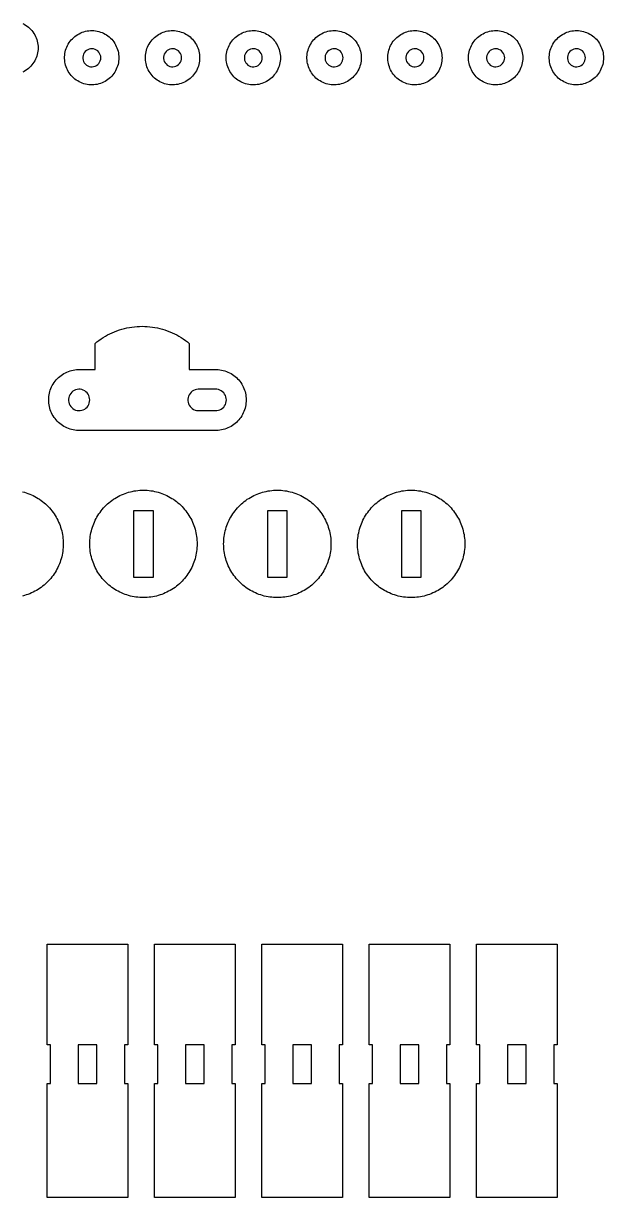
# Model space of a CAD drawing. Header units: metres. Extents: x 4 to 594, y 4 to 365.
# Drawn here: x 506.9 to 594.4, y 172.8 to 349.6 of the extents above; entities that cross this region are included whole.
import ezdxf

# ---------------------------------------------------------------- set-up
doc = ezdxf.new("R2010")
doc.units = ezdxf.units.M

msp = doc.modelspace()

# ---------------------------------------------------------------- linework, layer by layer
for points in [[(506.78, 349.59), (507.01, 349.48), (507.23, 349.35), (507.44, 349.2), (507.64, 349.05), (507.83, 348.88), (508.01, 348.7), (508.18, 348.51), (508.33, 348.31), (508.48, 348.1), (508.61, 347.88), (508.72, 347.65), (508.82, 347.42), (508.91, 347.18), (508.98, 346.93), (509.04, 346.69), (509.08, 346.44), (509.1, 346.18), (509.11, 345.93), (509.1, 345.67), (509.08, 345.42), (509.04, 345.17), (508.98, 344.92), (508.91, 344.68), (508.82, 344.44), (508.72, 344.2), (508.61, 343.98), (508.48, 343.76), (508.33, 343.55), (508.18, 343.35), (508.01, 343.16), (507.83, 342.98), (507.64, 342.81), (507.44, 342.65), (507.23, 342.51), (507.01, 342.38), (506.78, 342.26)], [(506.77, 279.06), (507.04, 278.99), (507.31, 278.9), (507.58, 278.81), (507.84, 278.71), (508.1, 278.6), (508.36, 278.48), (508.61, 278.35), (508.86, 278.22), (509.1, 278.07), (509.33, 277.92), (509.57, 277.75), (509.79, 277.58), (510.01, 277.41), (510.22, 277.22), (510.43, 277.03), (510.63, 276.83), (510.82, 276.62), (511.01, 276.41), (511.19, 276.19), (511.36, 275.96), (511.52, 275.73), (511.67, 275.5), (511.82, 275.25), (511.95, 275.01), (512.08, 274.76), (512.2, 274.5), (512.31, 274.24), (512.41, 273.98), (512.5, 273.71), (512.59, 273.44), (512.66, 273.17), (512.72, 272.89), (512.78, 272.61), (512.82, 272.34), (512.86, 272.06), (512.88, 271.77), (512.9, 271.49), (512.9, 271.21), (512.9, 270.93), (512.88, 270.65), (512.86, 270.36), (512.82, 270.08), (512.78, 269.8), (512.72, 269.53), (512.66, 269.25), (512.59, 268.98), (512.5, 268.71), (512.41, 268.44), (512.31, 268.18), (512.2, 267.92), (512.08, 267.66), (511.95, 267.41), (511.82, 267.16), (511.67, 266.92), (511.52, 266.69), (511.36, 266.45), (511.19, 266.23), (511.01, 266.01), (510.82, 265.8), (510.63, 265.59), (510.43, 265.39), (510.22, 265.2), (510.01, 265.01), (509.79, 264.83), (509.57, 264.66), (509.33, 264.5), (509.1, 264.35), (508.86, 264.2), (508.61, 264.07), (508.36, 263.94), (508.1, 263.82), (507.84, 263.71), (507.58, 263.61), (507.31, 263.52), (507.04, 263.43), (506.77, 263.36)]]:
    msp.add_lwpolyline(points)
for points in [[(517.51, 340.35), (517.26, 340.34), (517, 340.34), (516.75, 340.36), (516.5, 340.4), (516.25, 340.45), (516, 340.51), (515.76, 340.6), (515.53, 340.69), (515.3, 340.8), (515.08, 340.93), (514.86, 341.07), (514.66, 341.22), (514.47, 341.38), (514.28, 341.56), (514.11, 341.74), (513.95, 341.94), (513.8, 342.15), (513.66, 342.36), (513.54, 342.59), (513.44, 342.82), (513.34, 343.06), (513.26, 343.3), (513.2, 343.54), (513.15, 343.79), (513.12, 344.05), (513.11, 344.3), (513.11, 344.55), (513.12, 344.81), (513.15, 345.06), (513.2, 345.31), (513.26, 345.56), (513.34, 345.8), (513.44, 346.04), (513.54, 346.27), (513.66, 346.49), (513.8, 346.71), (513.95, 346.91), (514.11, 347.11), (514.28, 347.3), (514.47, 347.47), (514.66, 347.64), (514.86, 347.79), (515.08, 347.93), (515.3, 348.05), (515.53, 348.16), (515.76, 348.26), (516, 348.34), (516.25, 348.41), (516.5, 348.46), (516.75, 348.49), (517, 348.51), (517.26, 348.52), (517.51, 348.51), (517.77, 348.48), (518.02, 348.43), (518.26, 348.38), (518.51, 348.3), (518.75, 348.21), (518.98, 348.11), (519.2, 347.99), (519.42, 347.86), (519.63, 347.71), (519.83, 347.56), (520.02, 347.39), (520.2, 347.21), (520.36, 347.01), (520.52, 346.81), (520.66, 346.6), (520.79, 346.38), (520.9, 346.15), (521, 345.92), (521.09, 345.68), (521.16, 345.43), (521.21, 345.19), (521.25, 344.94), (521.28, 344.68), (521.29, 344.43), (521.28, 344.17), (521.25, 343.92), (521.21, 343.67), (521.16, 343.42), (521.09, 343.18), (521, 342.94), (520.9, 342.7), (520.79, 342.47), (520.66, 342.26), (520.52, 342.04), (520.36, 341.84), (520.2, 341.65), (520.02, 341.47), (519.83, 341.3), (519.63, 341.14), (519.42, 341), (519.2, 340.86), (518.98, 340.75), (518.75, 340.64), (518.51, 340.55), (518.26, 340.48), (518.02, 340.42), (517.77, 340.38), (517.51, 340.35)], [(529.69, 340.35), (529.44, 340.34), (529.18, 340.34), (528.93, 340.36), (528.68, 340.4), (528.43, 340.45), (528.18, 340.51), (527.94, 340.6), (527.71, 340.69), (527.48, 340.8), (527.26, 340.93), (527.04, 341.07), (526.84, 341.22), (526.64, 341.38), (526.46, 341.56), (526.29, 341.74), (526.13, 341.94), (525.98, 342.15), (525.84, 342.36), (525.72, 342.59), (525.61, 342.82), (525.52, 343.06), (525.44, 343.3), (525.38, 343.54), (525.33, 343.79), (525.3, 344.05), (525.29, 344.3), (525.29, 344.55), (525.3, 344.81), (525.33, 345.06), (525.38, 345.31), (525.44, 345.56), (525.52, 345.8), (525.61, 346.04), (525.72, 346.27), (525.84, 346.49), (525.98, 346.71), (526.13, 346.91), (526.29, 347.11), (526.46, 347.3), (526.64, 347.47), (526.84, 347.64), (527.04, 347.79), (527.26, 347.93), (527.48, 348.05), (527.71, 348.16), (527.94, 348.26), (528.18, 348.34), (528.43, 348.41), (528.68, 348.46), (528.93, 348.49), (529.18, 348.51), (529.44, 348.52), (529.69, 348.51), (529.94, 348.48), (530.19, 348.43), (530.44, 348.38), (530.69, 348.3), (530.92, 348.21), (531.16, 348.11), (531.38, 347.99), (531.6, 347.86), (531.81, 347.71), (532.01, 347.56), (532.2, 347.39), (532.38, 347.21), (532.54, 347.01), (532.7, 346.81), (532.84, 346.6), (532.97, 346.38), (533.08, 346.15), (533.18, 345.92), (533.27, 345.68), (533.34, 345.43), (533.39, 345.19), (533.43, 344.94), (533.46, 344.68), (533.46, 344.43), (533.46, 344.17), (533.43, 343.92), (533.39, 343.67), (533.34, 343.42), (533.27, 343.18), (533.18, 342.94), (533.08, 342.7), (532.97, 342.47), (532.84, 342.26), (532.7, 342.04), (532.54, 341.84), (532.38, 341.65), (532.2, 341.47), (532.01, 341.3), (531.81, 341.14), (531.6, 341), (531.38, 340.86), (531.16, 340.75), (530.92, 340.64), (530.69, 340.55), (530.44, 340.48), (530.19, 340.42), (529.94, 340.38), (529.69, 340.35)], [(541.87, 340.35), (541.62, 340.34), (541.36, 340.34), (541.11, 340.36), (540.86, 340.4), (540.61, 340.45), (540.36, 340.51), (540.12, 340.6), (539.88, 340.69), (539.66, 340.8), (539.43, 340.93), (539.22, 341.07), (539.02, 341.22), (538.82, 341.38), (538.64, 341.56), (538.46, 341.74), (538.3, 341.94), (538.16, 342.15), (538.02, 342.36), (537.9, 342.59), (537.79, 342.82), (537.7, 343.06), (537.62, 343.3), (537.56, 343.54), (537.51, 343.79), (537.48, 344.05), (537.46, 344.3), (537.46, 344.55), (537.48, 344.81), (537.51, 345.06), (537.56, 345.31), (537.62, 345.56), (537.7, 345.8), (537.79, 346.04), (537.9, 346.27), (538.02, 346.49), (538.16, 346.71), (538.3, 346.91), (538.46, 347.11), (538.64, 347.3), (538.82, 347.47), (539.02, 347.64), (539.22, 347.79), (539.43, 347.93), (539.66, 348.05), (539.88, 348.16), (540.12, 348.26), (540.36, 348.34), (540.61, 348.41), (540.86, 348.46), (541.11, 348.49), (541.36, 348.51), (541.62, 348.52), (541.87, 348.51), (542.12, 348.48), (542.37, 348.43), (542.62, 348.38), (542.86, 348.3), (543.1, 348.21), (543.33, 348.11), (543.56, 347.99), (543.78, 347.86), (543.99, 347.71), (544.19, 347.56), (544.38, 347.39), (544.55, 347.21), (544.72, 347.01), (544.88, 346.81), (545.02, 346.6), (545.15, 346.38), (545.26, 346.15), (545.36, 345.92), (545.45, 345.68), (545.52, 345.43), (545.57, 345.19), (545.61, 344.94), (545.63, 344.68), (545.64, 344.43), (545.63, 344.17), (545.61, 343.92), (545.57, 343.67), (545.52, 343.42), (545.45, 343.18), (545.36, 342.94), (545.26, 342.7), (545.15, 342.47), (545.02, 342.26), (544.88, 342.04), (544.72, 341.84), (544.55, 341.65), (544.38, 341.47), (544.19, 341.3), (543.99, 341.14), (543.78, 341), (543.56, 340.86), (543.33, 340.75), (543.1, 340.64), (542.86, 340.55), (542.62, 340.48), (542.37, 340.42), (542.12, 340.38), (541.87, 340.35)], [(554.05, 340.35), (553.79, 340.34), (553.54, 340.34), (553.29, 340.36), (553.03, 340.4), (552.78, 340.45), (552.54, 340.51), (552.3, 340.6), (552.06, 340.69), (551.83, 340.8), (551.61, 340.93), (551.4, 341.07), (551.19, 341.22), (551, 341.38), (550.82, 341.56), (550.64, 341.74), (550.48, 341.94), (550.33, 342.15), (550.2, 342.36), (550.08, 342.59), (549.97, 342.82), (549.88, 343.06), (549.8, 343.3), (549.74, 343.54), (549.69, 343.79), (549.66, 344.05), (549.64, 344.3), (549.64, 344.55), (549.66, 344.81), (549.69, 345.06), (549.74, 345.31), (549.8, 345.56), (549.88, 345.8), (549.97, 346.04), (550.08, 346.27), (550.2, 346.49), (550.33, 346.71), (550.48, 346.91), (550.64, 347.11), (550.82, 347.3), (551, 347.47), (551.19, 347.64), (551.4, 347.79), (551.61, 347.93), (551.83, 348.05), (552.06, 348.16), (552.3, 348.26), (552.54, 348.34), (552.78, 348.41), (553.03, 348.46), (553.29, 348.49), (553.54, 348.51), (553.79, 348.52), (554.05, 348.51), (554.3, 348.48), (554.55, 348.43), (554.8, 348.38), (555.04, 348.3), (555.28, 348.21), (555.51, 348.11), (555.74, 347.99), (555.96, 347.86), (556.16, 347.71), (556.36, 347.56), (556.55, 347.39), (556.73, 347.21), (556.9, 347.01), (557.05, 346.81), (557.2, 346.6), (557.32, 346.38), (557.44, 346.15), (557.54, 345.92), (557.62, 345.68), (557.69, 345.43), (557.75, 345.19), (557.79, 344.94), (557.81, 344.68), (557.82, 344.43), (557.81, 344.17), (557.79, 343.92), (557.75, 343.67), (557.69, 343.42), (557.62, 343.18), (557.54, 342.94), (557.44, 342.7), (557.32, 342.47), (557.2, 342.26), (557.05, 342.04), (556.9, 341.84), (556.73, 341.65), (556.55, 341.47), (556.36, 341.3), (556.16, 341.14), (555.96, 341), (555.74, 340.86), (555.51, 340.75), (555.28, 340.64), (555.04, 340.55), (554.8, 340.48), (554.55, 340.42), (554.3, 340.38), (554.05, 340.35)], [(566.23, 340.35), (565.97, 340.34), (565.72, 340.34), (565.46, 340.36), (565.21, 340.4), (564.96, 340.45), (564.72, 340.51), (564.48, 340.6), (564.24, 340.69), (564.01, 340.8), (563.79, 340.93), (563.58, 341.07), (563.37, 341.22), (563.18, 341.38), (562.99, 341.56), (562.82, 341.74), (562.66, 341.94), (562.51, 342.15), (562.38, 342.36), (562.26, 342.59), (562.15, 342.82), (562.06, 343.06), (561.98, 343.3), (561.91, 343.54), (561.87, 343.79), (561.84, 344.05), (561.82, 344.3), (561.82, 344.55), (561.84, 344.81), (561.87, 345.06), (561.91, 345.31), (561.98, 345.56), (562.06, 345.8), (562.15, 346.04), (562.26, 346.27), (562.38, 346.49), (562.51, 346.71), (562.66, 346.91), (562.82, 347.11), (562.99, 347.3), (563.18, 347.47), (563.37, 347.64), (563.58, 347.79), (563.79, 347.93), (564.01, 348.05), (564.24, 348.16), (564.48, 348.26), (564.72, 348.34), (564.96, 348.41), (565.21, 348.46), (565.46, 348.49), (565.72, 348.51), (565.97, 348.52), (566.23, 348.51), (566.48, 348.48), (566.73, 348.43), (566.98, 348.38), (567.22, 348.3), (567.46, 348.21), (567.69, 348.11), (567.92, 347.99), (568.13, 347.86), (568.34, 347.71), (568.54, 347.56), (568.73, 347.39), (568.91, 347.21), (569.08, 347.01), (569.23, 346.81), (569.37, 346.6), (569.5, 346.38), (569.62, 346.15), (569.72, 345.92), (569.8, 345.68), (569.87, 345.43), (569.93, 345.19), (569.97, 344.94), (569.99, 344.68), (570, 344.43), (569.99, 344.17), (569.97, 343.92), (569.93, 343.67), (569.87, 343.42), (569.8, 343.18), (569.72, 342.94), (569.62, 342.7), (569.5, 342.47), (569.37, 342.26), (569.23, 342.04), (569.08, 341.84), (568.91, 341.65), (568.73, 341.47), (568.54, 341.3), (568.34, 341.14), (568.13, 341), (567.92, 340.86), (567.69, 340.75), (567.46, 340.64), (567.22, 340.55), (566.98, 340.48), (566.73, 340.42), (566.48, 340.38), (566.23, 340.35)], [(578.4, 340.35), (578.15, 340.34), (577.9, 340.34), (577.64, 340.36), (577.39, 340.4), (577.14, 340.45), (576.9, 340.51), (576.65, 340.6), (576.42, 340.69), (576.19, 340.8), (575.97, 340.93), (575.75, 341.07), (575.55, 341.22), (575.36, 341.38), (575.17, 341.56), (575, 341.74), (574.84, 341.94), (574.69, 342.15), (574.55, 342.36), (574.43, 342.59), (574.33, 342.82), (574.23, 343.06), (574.16, 343.3), (574.09, 343.54), (574.05, 343.79), (574.01, 344.05), (574, 344.3), (574, 344.55), (574.01, 344.81), (574.05, 345.06), (574.09, 345.31), (574.16, 345.56), (574.23, 345.8), (574.33, 346.04), (574.43, 346.27), (574.55, 346.49), (574.69, 346.71), (574.84, 346.91), (575, 347.11), (575.17, 347.3), (575.36, 347.47), (575.55, 347.64), (575.75, 347.79), (575.97, 347.93), (576.19, 348.05), (576.42, 348.16), (576.65, 348.26), (576.9, 348.34), (577.14, 348.41), (577.39, 348.46), (577.64, 348.49), (577.9, 348.51), (578.15, 348.52), (578.4, 348.51), (578.66, 348.48), (578.91, 348.43), (579.15, 348.38), (579.4, 348.3), (579.64, 348.21), (579.87, 348.11), (580.09, 347.99), (580.31, 347.86), (580.52, 347.71), (580.72, 347.56), (580.91, 347.39), (581.09, 347.21), (581.26, 347.01), (581.41, 346.81), (581.55, 346.6), (581.68, 346.38), (581.79, 346.15), (581.89, 345.92), (581.98, 345.68), (582.05, 345.43), (582.11, 345.19), (582.14, 344.94), (582.17, 344.68), (582.18, 344.43), (582.17, 344.17), (582.14, 343.92), (582.11, 343.67), (582.05, 343.42), (581.98, 343.18), (581.89, 342.94), (581.79, 342.7), (581.68, 342.47), (581.55, 342.26), (581.41, 342.04), (581.26, 341.84), (581.09, 341.65), (580.91, 341.47), (580.72, 341.3), (580.52, 341.14), (580.31, 341), (580.09, 340.86), (579.87, 340.75), (579.64, 340.64), (579.4, 340.55), (579.15, 340.48), (578.91, 340.42), (578.66, 340.38), (578.4, 340.35)], [(590.58, 340.35), (590.33, 340.34), (590.07, 340.34), (589.82, 340.36), (589.57, 340.4), (589.32, 340.45), (589.07, 340.51), (588.83, 340.6), (588.6, 340.69), (588.37, 340.8), (588.15, 340.93), (587.93, 341.07), (587.73, 341.22), (587.53, 341.38), (587.35, 341.56), (587.18, 341.74), (587.02, 341.94), (586.87, 342.15), (586.73, 342.36), (586.61, 342.59), (586.5, 342.82), (586.41, 343.06), (586.33, 343.3), (586.27, 343.54), (586.22, 343.79), (586.19, 344.05), (586.18, 344.3), (586.18, 344.55), (586.19, 344.81), (586.22, 345.06), (586.27, 345.31), (586.33, 345.56), (586.41, 345.8), (586.5, 346.04), (586.61, 346.27), (586.73, 346.49), (586.87, 346.71), (587.02, 346.91), (587.18, 347.11), (587.35, 347.3), (587.53, 347.47), (587.73, 347.64), (587.93, 347.79), (588.15, 347.93), (588.37, 348.05), (588.6, 348.16), (588.83, 348.26), (589.07, 348.34), (589.32, 348.41), (589.57, 348.46), (589.82, 348.49), (590.07, 348.51), (590.33, 348.52), (590.58, 348.51), (590.83, 348.48), (591.09, 348.43), (591.33, 348.38), (591.58, 348.3), (591.81, 348.21), (592.05, 348.11), (592.27, 347.99), (592.49, 347.86), (592.7, 347.71), (592.9, 347.56), (593.09, 347.39), (593.27, 347.21), (593.43, 347.01), (593.59, 346.81), (593.73, 346.6), (593.86, 346.38), (593.97, 346.15), (594.07, 345.92), (594.16, 345.68), (594.23, 345.43), (594.28, 345.19), (594.32, 344.94), (594.35, 344.68), (594.35, 344.43), (594.35, 344.17), (594.32, 343.92), (594.28, 343.67), (594.23, 343.42), (594.16, 343.18), (594.07, 342.94), (593.97, 342.7), (593.86, 342.47), (593.73, 342.26), (593.59, 342.04), (593.43, 341.84), (593.27, 341.65), (593.09, 341.47), (592.9, 341.3), (592.7, 341.14), (592.49, 341), (592.27, 340.86), (592.05, 340.75), (591.81, 340.64), (591.58, 340.55), (591.33, 340.48), (591.09, 340.42), (590.83, 340.38), (590.58, 340.35)], [(517.02, 343.08), (517.25, 343.07), (517.48, 343.1), (517.7, 343.17), (517.91, 343.27), (518.09, 343.41), (518.25, 343.57), (518.38, 343.76), (518.48, 343.97), (518.54, 344.2), (518.56, 344.43), (518.54, 344.66), (518.48, 344.88), (518.38, 345.09), (518.25, 345.28), (518.09, 345.45), (517.91, 345.59), (517.7, 345.69), (517.48, 345.76), (517.25, 345.79), (517.02, 345.78), (516.8, 345.73), (516.58, 345.64), (516.39, 345.52), (516.21, 345.37), (516.07, 345.19), (515.96, 344.99), (515.88, 344.77), (515.84, 344.54), (515.84, 344.31), (515.88, 344.08), (515.96, 343.87), (516.07, 343.67), (516.21, 343.49), (516.39, 343.33), (516.58, 343.21), (516.8, 343.13), (517.02, 343.08)], [(529.2, 343.08), (529.43, 343.07), (529.66, 343.1), (529.88, 343.17), (530.09, 343.27), (530.27, 343.41), (530.43, 343.57), (530.56, 343.76), (530.66, 343.97), (530.71, 344.2), (530.73, 344.43), (530.71, 344.66), (530.66, 344.88), (530.56, 345.09), (530.43, 345.28), (530.27, 345.45), (530.09, 345.59), (529.88, 345.69), (529.66, 345.76), (529.43, 345.79), (529.2, 345.78), (528.98, 345.73), (528.76, 345.64), (528.57, 345.52), (528.39, 345.37), (528.25, 345.19), (528.13, 344.99), (528.06, 344.77), (528.02, 344.54), (528.02, 344.31), (528.06, 344.08), (528.13, 343.87), (528.25, 343.67), (528.39, 343.49), (528.57, 343.33), (528.76, 343.21), (528.98, 343.13), (529.2, 343.08)], [(541.38, 343.08), (541.61, 343.07), (541.84, 343.1), (542.06, 343.17), (542.26, 343.27), (542.45, 343.41), (542.61, 343.57), (542.74, 343.76), (542.83, 343.97), (542.89, 344.2), (542.91, 344.43), (542.89, 344.66), (542.83, 344.88), (542.74, 345.09), (542.61, 345.28), (542.45, 345.45), (542.26, 345.59), (542.06, 345.69), (541.84, 345.76), (541.61, 345.79), (541.38, 345.78), (541.15, 345.73), (540.94, 345.64), (540.74, 345.52), (540.57, 345.37), (540.43, 345.19), (540.31, 344.99), (540.24, 344.77), (540.2, 344.54), (540.2, 344.31), (540.24, 344.08), (540.31, 343.87), (540.43, 343.67), (540.57, 343.49), (540.74, 343.33), (540.94, 343.21), (541.15, 343.13), (541.38, 343.08)], [(553.56, 343.08), (553.79, 343.07), (554.02, 343.1), (554.24, 343.17), (554.44, 343.27), (554.63, 343.41), (554.79, 343.57), (554.92, 343.76), (555.01, 343.97), (555.07, 344.2), (555.09, 344.43), (555.07, 344.66), (555.01, 344.88), (554.92, 345.09), (554.79, 345.28), (554.63, 345.45), (554.44, 345.59), (554.24, 345.69), (554.02, 345.76), (553.79, 345.79), (553.56, 345.78), (553.33, 345.73), (553.12, 345.64), (552.92, 345.52), (552.75, 345.37), (552.6, 345.19), (552.49, 344.99), (552.41, 344.77), (552.38, 344.54), (552.38, 344.31), (552.41, 344.08), (552.49, 343.87), (552.6, 343.67), (552.75, 343.49), (552.92, 343.33), (553.12, 343.21), (553.33, 343.13), (553.56, 343.08)], [(565.74, 343.08), (565.97, 343.07), (566.19, 343.1), (566.41, 343.17), (566.62, 343.27), (566.81, 343.41), (566.97, 343.57), (567.1, 343.76), (567.19, 343.97), (567.25, 344.2), (567.27, 344.43), (567.25, 344.66), (567.19, 344.88), (567.1, 345.09), (566.97, 345.28), (566.81, 345.45), (566.62, 345.59), (566.41, 345.69), (566.19, 345.76), (565.97, 345.79), (565.74, 345.78), (565.51, 345.73), (565.3, 345.64), (565.1, 345.52), (564.93, 345.37), (564.78, 345.19), (564.67, 344.99), (564.59, 344.77), (564.55, 344.54), (564.55, 344.31), (564.59, 344.08), (564.67, 343.87), (564.78, 343.67), (564.93, 343.49), (565.1, 343.33), (565.3, 343.21), (565.51, 343.13), (565.74, 343.08)], [(577.91, 343.08), (578.14, 343.07), (578.37, 343.1), (578.59, 343.17), (578.8, 343.27), (578.98, 343.41), (579.14, 343.57), (579.27, 343.76), (579.37, 343.97), (579.43, 344.2), (579.45, 344.43), (579.43, 344.66), (579.37, 344.88), (579.27, 345.09), (579.14, 345.28), (578.98, 345.45), (578.8, 345.59), (578.59, 345.69), (578.37, 345.76), (578.14, 345.79), (577.91, 345.78), (577.69, 345.73), (577.47, 345.64), (577.28, 345.52), (577.1, 345.37), (576.96, 345.19), (576.85, 344.99), (576.77, 344.77), (576.73, 344.54), (576.73, 344.31), (576.77, 344.08), (576.85, 343.87), (576.96, 343.67), (577.1, 343.49), (577.28, 343.33), (577.47, 343.21), (577.69, 343.13), (577.91, 343.08)], [(590.09, 343.08), (590.32, 343.07), (590.55, 343.1), (590.77, 343.17), (590.98, 343.27), (591.16, 343.41), (591.32, 343.57), (591.45, 343.76), (591.55, 343.97), (591.6, 344.2), (591.62, 344.43), (591.6, 344.66), (591.55, 344.88), (591.45, 345.09), (591.32, 345.28), (591.16, 345.45), (590.98, 345.59), (590.77, 345.69), (590.55, 345.76), (590.32, 345.79), (590.09, 345.78), (589.87, 345.73), (589.65, 345.64), (589.46, 345.52), (589.28, 345.37), (589.14, 345.19), (589.03, 344.99), (588.95, 344.77), (588.91, 344.54), (588.91, 344.31), (588.95, 344.08), (589.03, 343.87), (589.14, 343.67), (589.28, 343.49), (589.46, 343.33), (589.65, 343.21), (589.87, 343.13), (590.09, 343.08)], [(536.27, 288.31), (536.02, 288.3), (515.16, 288.3), (514.91, 288.31), (514.66, 288.34), (514.41, 288.38), (514.16, 288.44), (513.92, 288.51), (513.68, 288.59), (513.45, 288.68), (513.22, 288.79), (513, 288.91), (512.78, 289.05), (512.57, 289.19), (512.37, 289.34), (512.18, 289.51), (512, 289.69), (511.83, 289.87), (511.67, 290.07), (511.52, 290.27), (511.38, 290.48), (511.25, 290.7), (511.14, 290.93), (511.04, 291.16), (510.95, 291.4), (510.87, 291.64), (510.81, 291.88), (510.76, 292.13), (510.73, 292.38), (510.71, 292.64), (510.7, 292.89), (510.71, 293.14), (510.73, 293.39), (510.76, 293.64), (510.81, 293.89), (510.87, 294.14), (510.95, 294.38), (511.04, 294.62), (511.14, 294.85), (511.25, 295.07), (511.38, 295.29), (511.52, 295.5), (511.67, 295.71), (511.83, 295.9), (512, 296.09), (512.18, 296.26), (512.37, 296.43), (512.57, 296.59), (512.78, 296.73), (513, 296.86), (513.22, 296.98), (513.45, 297.09), (513.68, 297.19), (513.92, 297.27), (514.16, 297.34), (514.41, 297.39), (514.66, 297.43), (514.91, 297.46), (515.16, 297.48), (517.7, 297.48), (517.7, 301.41), (517.96, 301.63), (518.27, 301.86), (518.59, 302.08), (518.91, 302.29), (519.25, 302.49), (519.58, 302.68), (519.93, 302.86), (520.28, 303.02), (520.64, 303.17), (521, 303.31), (521.36, 303.44), (521.73, 303.55), (522.11, 303.65), (522.49, 303.74), (522.87, 303.81), (523.25, 303.87), (523.63, 303.92), (524.02, 303.95), (524.4, 303.97), (524.79, 303.98), (525.18, 303.97), (525.56, 303.95), (525.95, 303.92), (526.33, 303.87), (526.72, 303.81), (527.1, 303.74), (527.47, 303.65), (527.85, 303.55), (528.22, 303.44), (528.58, 303.31), (528.95, 303.17), (529.3, 303.02), (529.65, 302.86), (530, 302.68), (530.34, 302.49), (530.67, 302.29), (530.99, 302.08), (531.31, 301.86), (531.62, 301.63), (531.88, 301.41), (531.88, 297.48), (536.02, 297.48), (536.27, 297.46), (536.52, 297.43), (536.77, 297.39), (537.02, 297.34), (537.26, 297.27), (537.5, 297.19), (537.73, 297.09), (537.96, 296.98), (538.19, 296.86), (538.4, 296.73), (538.61, 296.59), (538.81, 296.43), (539, 296.26), (539.18, 296.09), (539.35, 295.9), (539.51, 295.71), (539.66, 295.5), (539.8, 295.29), (539.93, 295.07), (540.04, 294.85), (540.14, 294.62), (540.23, 294.38), (540.31, 294.14), (540.37, 293.89), (540.42, 293.64), (540.45, 293.39), (540.47, 293.14), (540.48, 292.89), (540.47, 292.64), (540.45, 292.38), (540.42, 292.13), (540.37, 291.88), (540.31, 291.64), (540.23, 291.4), (540.14, 291.16), (540.04, 290.93), (539.93, 290.7), (539.8, 290.48), (539.66, 290.27), (539.51, 290.07), (539.35, 289.87), (539.18, 289.69), (539, 289.51), (538.81, 289.34), (538.61, 289.19), (538.4, 289.05), (538.19, 288.91), (537.96, 288.79), (537.73, 288.68), (537.5, 288.59), (537.26, 288.51), (537.02, 288.44), (536.77, 288.38), (536.52, 288.34), (536.27, 288.31)], [(515, 291.31), (515.23, 291.28), (515.47, 291.29), (515.7, 291.33), (515.92, 291.41), (516.13, 291.51), (516.32, 291.65), (516.49, 291.81), (516.63, 292), (516.75, 292.2), (516.83, 292.42), (516.88, 292.65), (516.9, 292.89), (516.88, 293.12), (516.83, 293.35), (516.75, 293.57), (516.63, 293.78), (516.49, 293.96), (516.32, 294.13), (516.13, 294.26), (515.92, 294.37), (515.7, 294.45), (515.47, 294.49), (515.23, 294.5), (515, 294.47), (514.77, 294.41), (514.56, 294.32), (514.35, 294.2), (514.17, 294.05), (514.02, 293.87), (513.89, 293.68), (513.79, 293.46), (513.72, 293.24), (513.69, 293.01), (513.69, 292.77), (513.72, 292.54), (513.79, 292.31), (513.89, 292.1), (514.02, 291.9), (514.17, 291.73), (514.35, 291.58), (514.56, 291.46), (514.77, 291.36), (515, 291.31)], [(533.23, 291.28), (535.83, 291.28), (536.07, 291.29), (536.3, 291.33), (536.52, 291.41), (536.73, 291.51), (536.92, 291.65), (537.09, 291.81), (537.23, 292), (537.35, 292.2), (537.43, 292.42), (537.48, 292.65), (537.5, 292.89), (537.48, 293.12), (537.43, 293.35), (537.35, 293.57), (537.23, 293.78), (537.09, 293.96), (536.92, 294.13), (536.73, 294.26), (536.52, 294.37), (536.3, 294.45), (536.07, 294.49), (535.83, 294.5), (533.23, 294.5), (533, 294.47), (532.77, 294.41), (532.55, 294.32), (532.35, 294.2), (532.17, 294.05), (532.02, 293.87), (531.89, 293.68), (531.79, 293.46), (531.72, 293.24), (531.69, 293.01), (531.69, 292.77), (531.72, 292.54), (531.79, 292.31), (531.89, 292.1), (532.02, 291.9), (532.17, 291.73), (532.35, 291.58), (532.55, 291.46), (532.77, 291.36), (533, 291.31), (533.23, 291.28)], [(525.27, 263.12), (524.99, 263.12), (524.71, 263.12), (524.43, 263.14), (524.14, 263.16), (523.86, 263.2), (523.59, 263.24), (523.31, 263.3), (523.03, 263.36), (522.76, 263.43), (522.49, 263.52), (522.22, 263.61), (521.96, 263.71), (521.7, 263.82), (521.44, 263.94), (521.19, 264.07), (520.95, 264.2), (520.7, 264.35), (520.47, 264.5), (520.24, 264.66), (520.01, 264.83), (519.79, 265.01), (519.58, 265.2), (519.37, 265.39), (519.17, 265.59), (518.98, 265.8), (518.79, 266.01), (518.62, 266.23), (518.45, 266.45), (518.28, 266.69), (518.13, 266.92), (517.98, 267.16), (517.85, 267.41), (517.72, 267.66), (517.6, 267.92), (517.49, 268.18), (517.39, 268.44), (517.3, 268.71), (517.21, 268.98), (517.14, 269.25), (517.08, 269.53), (517.02, 269.8), (516.98, 270.08), (516.94, 270.36), (516.92, 270.65), (516.91, 270.93), (516.9, 271.21), (516.91, 271.49), (516.92, 271.77), (516.94, 272.06), (516.98, 272.34), (517.02, 272.61), (517.08, 272.89), (517.14, 273.17), (517.21, 273.44), (517.3, 273.71), (517.39, 273.98), (517.49, 274.24), (517.6, 274.5), (517.72, 274.76), (517.85, 275.01), (517.98, 275.25), (518.13, 275.5), (518.28, 275.73), (518.45, 275.96), (518.62, 276.19), (518.79, 276.41), (518.98, 276.62), (519.17, 276.83), (519.37, 277.03), (519.58, 277.22), (519.79, 277.41), (520.01, 277.58), (520.24, 277.75), (520.47, 277.92), (520.7, 278.07), (520.95, 278.22), (521.19, 278.35), (521.44, 278.48), (521.7, 278.6), (521.96, 278.71), (522.22, 278.81), (522.49, 278.9), (522.76, 278.99), (523.03, 279.06), (523.31, 279.12), (523.59, 279.18), (523.86, 279.22), (524.14, 279.26), (524.43, 279.28), (524.71, 279.29), (524.99, 279.3), (525.27, 279.29), (525.55, 279.28), (525.84, 279.26), (526.12, 279.22), (526.4, 279.18), (526.67, 279.12), (526.95, 279.06), (527.22, 278.99), (527.49, 278.9), (527.76, 278.81), (528.02, 278.71), (528.28, 278.6), (528.54, 278.48), (528.79, 278.35), (529.04, 278.22), (529.28, 278.07), (529.51, 277.92), (529.75, 277.75), (529.97, 277.58), (530.19, 277.41), (530.4, 277.22), (530.61, 277.03), (530.81, 276.83), (531, 276.62), (531.19, 276.41), (531.37, 276.19), (531.54, 275.96), (531.7, 275.73), (531.85, 275.5), (532, 275.25), (532.13, 275.01), (532.26, 274.76), (532.38, 274.5), (532.49, 274.24), (532.59, 273.98), (532.68, 273.71), (532.77, 273.44), (532.84, 273.17), (532.9, 272.89), (532.96, 272.61), (533, 272.34), (533.04, 272.06), (533.06, 271.77), (533.08, 271.49), (533.08, 271.21), (533.08, 270.93), (533.06, 270.65), (533.04, 270.36), (533, 270.08), (532.96, 269.8), (532.9, 269.53), (532.84, 269.25), (532.77, 268.98), (532.68, 268.71), (532.59, 268.44), (532.49, 268.18), (532.38, 267.92), (532.26, 267.66), (532.13, 267.41), (532, 267.16), (531.85, 266.92), (531.7, 266.69), (531.54, 266.45), (531.37, 266.23), (531.19, 266.01), (531, 265.8), (530.81, 265.59), (530.61, 265.39), (530.4, 265.2), (530.19, 265.01), (529.97, 264.83), (529.75, 264.66), (529.51, 264.5), (529.28, 264.35), (529.04, 264.2), (528.79, 264.07), (528.54, 263.94), (528.28, 263.82), (528.02, 263.71), (527.76, 263.61), (527.49, 263.52), (527.22, 263.43), (526.95, 263.36), (526.67, 263.3), (526.4, 263.24), (526.12, 263.2), (525.84, 263.16), (525.55, 263.14), (525.27, 263.12)], [(545.45, 263.12), (545.17, 263.12), (544.89, 263.12), (544.61, 263.14), (544.32, 263.16), (544.04, 263.2), (543.77, 263.24), (543.49, 263.3), (543.21, 263.36), (542.94, 263.43), (542.67, 263.52), (542.4, 263.61), (542.14, 263.71), (541.88, 263.82), (541.62, 263.94), (541.37, 264.07), (541.13, 264.2), (540.88, 264.35), (540.65, 264.5), (540.42, 264.66), (540.19, 264.83), (539.97, 265.01), (539.76, 265.2), (539.55, 265.39), (539.35, 265.59), (539.16, 265.8), (538.97, 266.01), (538.8, 266.23), (538.63, 266.45), (538.46, 266.69), (538.31, 266.92), (538.16, 267.16), (538.03, 267.41), (537.9, 267.66), (537.78, 267.92), (537.67, 268.18), (537.57, 268.44), (537.48, 268.71), (537.39, 268.98), (537.32, 269.25), (537.26, 269.53), (537.2, 269.8), (537.16, 270.08), (537.12, 270.36), (537.1, 270.65), (537.09, 270.93), (537.08, 271.21), (537.09, 271.49), (537.1, 271.77), (537.12, 272.06), (537.16, 272.34), (537.2, 272.61), (537.26, 272.89), (537.32, 273.17), (537.39, 273.44), (537.48, 273.71), (537.57, 273.98), (537.67, 274.24), (537.78, 274.5), (537.9, 274.76), (538.03, 275.01), (538.16, 275.25), (538.31, 275.5), (538.46, 275.73), (538.63, 275.96), (538.8, 276.19), (538.97, 276.41), (539.16, 276.62), (539.35, 276.83), (539.55, 277.03), (539.76, 277.22), (539.97, 277.41), (540.19, 277.58), (540.42, 277.75), (540.65, 277.92), (540.88, 278.07), (541.13, 278.22), (541.37, 278.35), (541.62, 278.48), (541.88, 278.6), (542.14, 278.71), (542.4, 278.81), (542.67, 278.9), (542.94, 278.99), (543.21, 279.06), (543.49, 279.12), (543.77, 279.18), (544.04, 279.22), (544.32, 279.26), (544.61, 279.28), (544.89, 279.29), (545.17, 279.3), (545.45, 279.29), (545.73, 279.28), (546.02, 279.26), (546.3, 279.22), (546.58, 279.18), (546.85, 279.12), (547.13, 279.06), (547.4, 278.99), (547.67, 278.9), (547.94, 278.81), (548.2, 278.71), (548.46, 278.6), (548.72, 278.48), (548.97, 278.35), (549.22, 278.22), (549.46, 278.07), (549.69, 277.92), (549.93, 277.75), (550.15, 277.58), (550.37, 277.41), (550.58, 277.22), (550.79, 277.03), (550.99, 276.83), (551.18, 276.62), (551.37, 276.41), (551.55, 276.19), (551.72, 275.96), (551.88, 275.73), (552.03, 275.5), (552.18, 275.25), (552.31, 275.01), (552.44, 274.76), (552.56, 274.5), (552.67, 274.24), (552.77, 273.98), (552.86, 273.71), (552.95, 273.44), (553.02, 273.17), (553.08, 272.89), (553.14, 272.61), (553.18, 272.34), (553.22, 272.06), (553.24, 271.77), (553.26, 271.49), (553.26, 271.21), (553.26, 270.93), (553.24, 270.65), (553.22, 270.36), (553.18, 270.08), (553.14, 269.8), (553.08, 269.53), (553.02, 269.25), (552.95, 268.98), (552.86, 268.71), (552.77, 268.44), (552.67, 268.18), (552.56, 267.92), (552.44, 267.66), (552.31, 267.41), (552.18, 267.16), (552.03, 266.92), (551.88, 266.69), (551.72, 266.45), (551.55, 266.23), (551.37, 266.01), (551.18, 265.8), (550.99, 265.59), (550.79, 265.39), (550.58, 265.2), (550.37, 265.01), (550.15, 264.83), (549.93, 264.66), (549.69, 264.5), (549.46, 264.35), (549.22, 264.2), (548.97, 264.07), (548.72, 263.94), (548.46, 263.82), (548.2, 263.71), (547.94, 263.61), (547.67, 263.52), (547.4, 263.43), (547.13, 263.36), (546.85, 263.3), (546.58, 263.24), (546.3, 263.2), (546.02, 263.16), (545.73, 263.14), (545.45, 263.12)], [(565.63, 263.12), (565.35, 263.12), (565.07, 263.12), (564.79, 263.14), (564.5, 263.16), (564.22, 263.2), (563.95, 263.24), (563.67, 263.3), (563.39, 263.36), (563.12, 263.43), (562.85, 263.52), (562.58, 263.61), (562.32, 263.71), (562.06, 263.82), (561.8, 263.94), (561.55, 264.07), (561.31, 264.2), (561.06, 264.35), (560.83, 264.5), (560.6, 264.66), (560.37, 264.83), (560.15, 265.01), (559.94, 265.2), (559.73, 265.39), (559.53, 265.59), (559.34, 265.8), (559.15, 266.01), (558.98, 266.23), (558.81, 266.45), (558.64, 266.69), (558.49, 266.92), (558.34, 267.16), (558.21, 267.41), (558.08, 267.66), (557.96, 267.92), (557.85, 268.18), (557.75, 268.44), (557.66, 268.71), (557.57, 268.98), (557.5, 269.25), (557.44, 269.53), (557.38, 269.8), (557.34, 270.08), (557.3, 270.36), (557.28, 270.65), (557.27, 270.93), (557.26, 271.21), (557.27, 271.49), (557.28, 271.77), (557.3, 272.06), (557.34, 272.34), (557.38, 272.61), (557.44, 272.89), (557.5, 273.17), (557.57, 273.44), (557.66, 273.71), (557.75, 273.98), (557.85, 274.24), (557.96, 274.5), (558.08, 274.76), (558.21, 275.01), (558.34, 275.25), (558.49, 275.5), (558.64, 275.73), (558.81, 275.96), (558.98, 276.19), (559.15, 276.41), (559.34, 276.62), (559.53, 276.83), (559.73, 277.03), (559.94, 277.22), (560.15, 277.41), (560.37, 277.58), (560.6, 277.75), (560.83, 277.92), (561.06, 278.07), (561.31, 278.22), (561.55, 278.35), (561.8, 278.48), (562.06, 278.6), (562.32, 278.71), (562.58, 278.81), (562.85, 278.9), (563.12, 278.99), (563.39, 279.06), (563.67, 279.12), (563.95, 279.18), (564.22, 279.22), (564.5, 279.26), (564.79, 279.28), (565.07, 279.29), (565.35, 279.3), (565.63, 279.29), (565.91, 279.28), (566.2, 279.26), (566.48, 279.22), (566.76, 279.18), (567.03, 279.12), (567.31, 279.06), (567.58, 278.99), (567.85, 278.9), (568.12, 278.81), (568.38, 278.71), (568.64, 278.6), (568.9, 278.48), (569.15, 278.35), (569.4, 278.22), (569.64, 278.07), (569.87, 277.92), (570.11, 277.75), (570.33, 277.58), (570.55, 277.41), (570.76, 277.22), (570.97, 277.03), (571.17, 276.83), (571.36, 276.62), (571.55, 276.41), (571.73, 276.19), (571.9, 275.96), (572.06, 275.73), (572.21, 275.5), (572.36, 275.25), (572.49, 275.01), (572.62, 274.76), (572.74, 274.5), (572.85, 274.24), (572.95, 273.98), (573.04, 273.71), (573.13, 273.44), (573.2, 273.17), (573.26, 272.89), (573.32, 272.61), (573.36, 272.34), (573.4, 272.06), (573.42, 271.77), (573.44, 271.49), (573.44, 271.21), (573.44, 270.93), (573.42, 270.65), (573.4, 270.36), (573.36, 270.08), (573.32, 269.8), (573.26, 269.53), (573.2, 269.25), (573.13, 268.98), (573.04, 268.71), (572.95, 268.44), (572.85, 268.18), (572.74, 267.92), (572.62, 267.66), (572.49, 267.41), (572.36, 267.16), (572.21, 266.92), (572.06, 266.69), (571.9, 266.45), (571.73, 266.23), (571.55, 266.01), (571.36, 265.8), (571.17, 265.59), (570.97, 265.39), (570.76, 265.2), (570.55, 265.01), (570.33, 264.83), (570.11, 264.66), (569.87, 264.5), (569.64, 264.35), (569.4, 264.2), (569.15, 264.07), (568.9, 263.94), (568.64, 263.82), (568.38, 263.71), (568.12, 263.61), (567.85, 263.52), (567.58, 263.43), (567.31, 263.36), (567.03, 263.3), (566.76, 263.24), (566.48, 263.2), (566.2, 263.16), (565.91, 263.14), (565.63, 263.12)], [(523.51, 266.22), (526.48, 266.22), (526.48, 276.19), (523.51, 276.19), (523.51, 266.22)], [(543.69, 266.22), (546.66, 266.22), (546.66, 276.19), (543.69, 276.19), (543.69, 266.22)], [(563.87, 266.22), (566.84, 266.22), (566.84, 276.19), (563.87, 276.19), (563.87, 266.22)], [(522.64, 189.95), (522.64, 172.76), (510.46, 172.76), (510.46, 189.95), (510.96, 189.95), (510.96, 195.76), (510.46, 195.76), (510.46, 210.94), (522.64, 210.94), (522.64, 195.76), (522.14, 195.76), (522.14, 189.95), (522.64, 189.95)], [(538.82, 189.95), (538.82, 172.76), (526.64, 172.76), (526.64, 189.95), (527.14, 189.95), (527.14, 195.76), (526.64, 195.76), (526.64, 210.94), (538.82, 210.94), (538.82, 195.76), (538.32, 195.76), (538.32, 189.95), (538.82, 189.95)], [(555, 189.95), (555, 172.76), (542.82, 172.76), (542.82, 189.95), (543.32, 189.95), (543.32, 195.76), (542.82, 195.76), (542.82, 210.94), (555, 210.94), (555, 195.76), (554.5, 195.76), (554.5, 189.95), (555, 189.95)], [(571.18, 189.95), (571.18, 172.76), (559, 172.76), (559, 189.95), (559.5, 189.95), (559.5, 195.76), (559, 195.76), (559, 210.94), (571.18, 210.94), (571.18, 195.76), (570.68, 195.76), (570.68, 189.95), (571.18, 189.95)], [(587.36, 189.95), (587.36, 172.76), (575.18, 172.76), (575.18, 189.95), (575.68, 189.95), (575.68, 195.76), (575.18, 195.76), (575.18, 210.94), (587.36, 210.94), (587.36, 195.76), (586.86, 195.76), (586.86, 189.95), (587.36, 189.95)], [(515.14, 189.95), (517.96, 189.95), (517.96, 195.76), (515.14, 195.76), (515.14, 189.95)], [(531.32, 189.95), (534.14, 189.95), (534.14, 195.76), (531.32, 195.76), (531.32, 189.95)], [(547.5, 189.95), (550.32, 189.95), (550.32, 195.76), (547.5, 195.76), (547.5, 189.95)], [(563.68, 189.95), (566.5, 189.95), (566.5, 195.76), (563.68, 195.76), (563.68, 189.95)], [(579.86, 189.95), (582.68, 189.95), (582.68, 195.76), (579.86, 195.76), (579.86, 189.95)]]:
    msp.add_lwpolyline(points, close=True)

doc.saveas('drawing.dxf')
